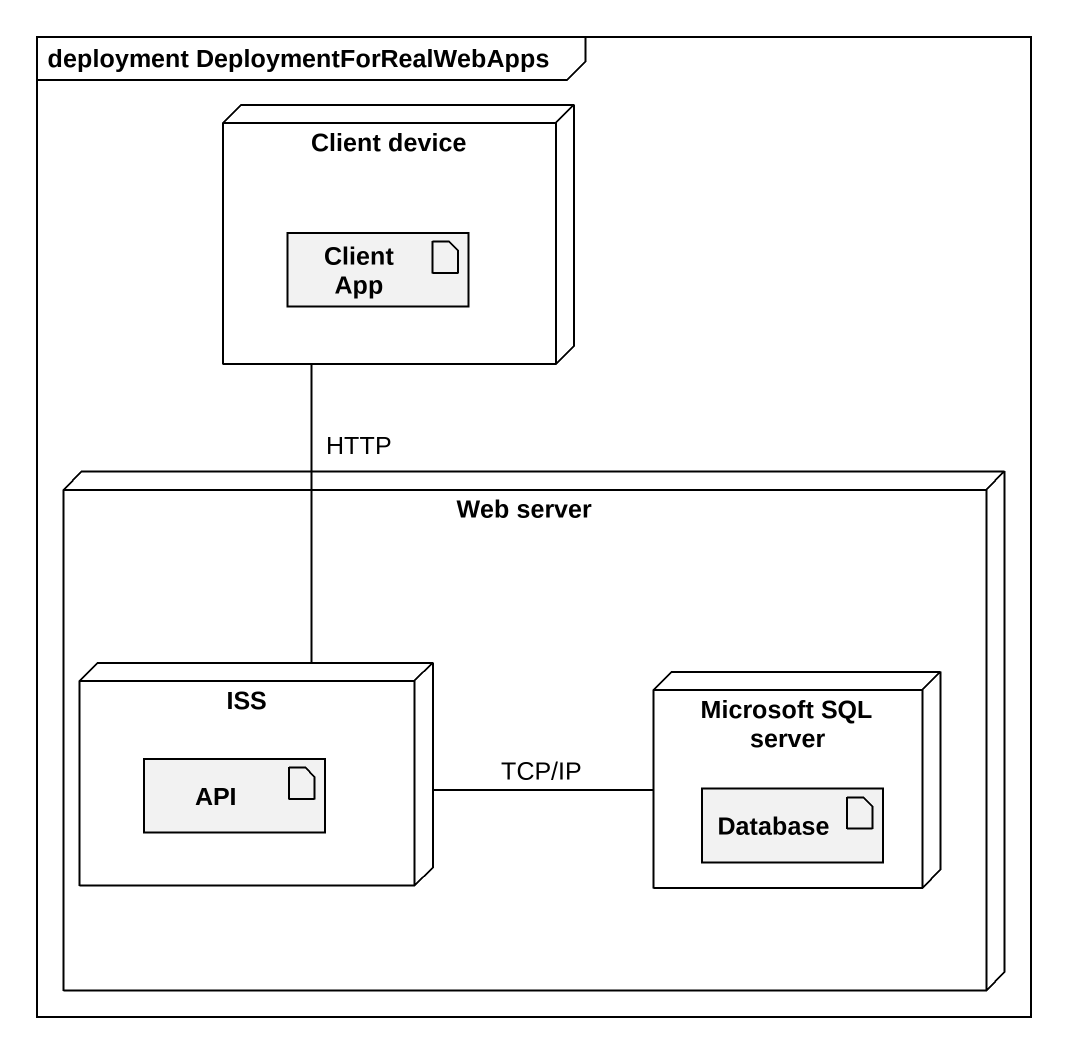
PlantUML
@startuml
mainframe deployment DeploymentForRealWebApps
node "Client device" as Client_device {
  artifact "Client App" as Client_App
}
node "Web server" as Web_server {
  node ISS {
    artifact API
  }
  node "Microsoft SQL server" as Microsoft_SQL_server {
    artifact "Database" as Database_
  }
}
ISS -up- Client_device : HTTP
Microsoft_SQL_server -left- ISS : TCP/IP
@enduml
